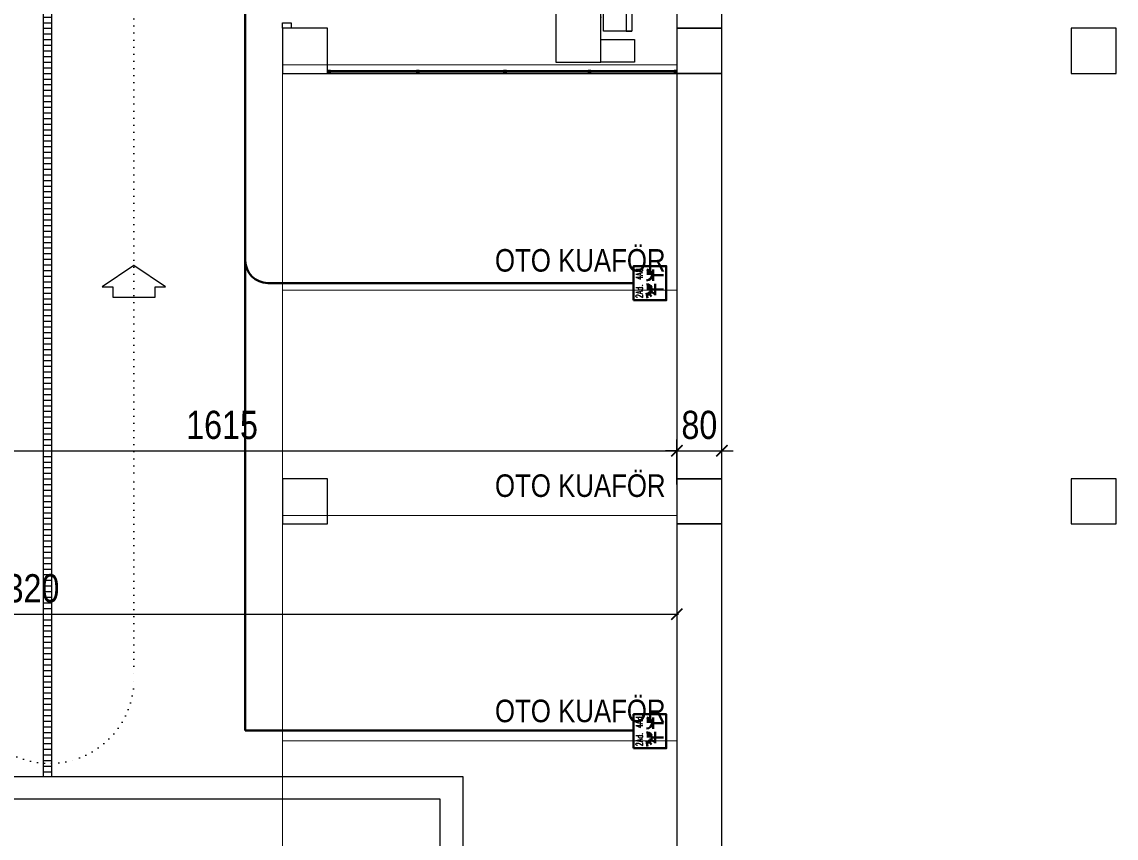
# Model space of a CAD drawing. Header units: metres. Extents: x -13194 to 152406, y -4219 to 19791.
# Drawn here: x 7977 to 9920, y 242 to 1691 of the extents above; entities that cross this region are included whole.
import ezdxf
from ezdxf.enums import TextEntityAlignment as Align

# ---------------------------------------------------------------- set-up
doc = ezdxf.new("R2010")
doc.units = ezdxf.units.M
doc.header["$LTSCALE"] = 100
doc.header["$MEASUREMENT"] = 0
for name, pattern in [('DOT2', [0.125, 0, -0.125]), ('DOT5', [0.75, 0, -0.75]), ('HIDDEN', [0.375, 0.25, -0.125])]:
    doc.linetypes.add(name, pattern=pattern)
doc.layers.get('0').update_dxf_attribs({"color": 9, "lineweight": 9})
for name, color, linetype, lineweight in [('00', 9, 'Continuous', 9), ('01', 9, 'Continuous', 9), ('05', 9, 'Continuous', 9), ('06D', 9, 'Continuous', 9), ('10', 9, 'Continuous', 9), ('15', 9, 'Continuous', 9), ('21', 9, 'Continuous', 9), ('25', 76, 'Continuous', 9), ('E-KOMBİNE ETANŞ PRİZ (2x1 FAZ+4x3 FAZ)', 7, 'Continuous', 30)]:
    doc.layers.add(name, color=color, linetype=linetype, lineweight=lineweight)
doc.styles.add('E-YAZI', font='txttw.shx')
doc.styles.add('MuuM_TEXT-STANDART', font='ARIALN.TTF')
doc.dimstyles.new('MuuM_DIM200', dxfattribs={"dimscale": 20, "dimtxt": 2, "dimasz": 1, "dimexe": 1, "dimexo": 1, "dimgap": 1, "dimtad": 1, "dimdec": 1, "dimrnd": 0.5, "dimdsep": 46, "dimtxsty": 'MuuM_TEXT-STANDART', "dimblk": 'ARCHTICK', "dimcen": 0, "dimdle": 0.15, "dimclrd": 256, "dimclre": 256, "dimclrt": 256, "dimadec": 0, "dimazin": 0, "dimtfac": 5, "dimtdec": 1, "dimtix": 1, "dimtmove": 2, "dimatfit": 3, "dimldrblk": 'DOT', "dimfxl": 3, "dimfxlon": 1, "dimtolj": 1, "dimlwd": -1, "dimlwe": -1, "dimarcsym": 0})

# ---------------------------------------------------------------- blocks, each defined once
blk = doc.blocks.new('E-KOMBİNE ETANŞ PRİZ (2x1 FAZ+4x3 FAZ)')
at = {"layer": 'E-KOMBİNE ETANŞ PRİZ (2x1 FAZ+4x3 FAZ)', "color": 3}
for p, q in [((-33.8, 69.6), (-53.6, 66.6)), ((-31.9, 63.7), (-47.2, 51.8)), ((-27.7, 60), (-36.5, 42.9))]:
    blk.add_line(p, q, dxfattribs=at)
at = {"layer": 'E-KOMBİNE ETANŞ PRİZ (2x1 FAZ+4x3 FAZ)', "color": 4}
for p, q in [((-42.2, 39.9), (-2.2, 39.9)), ((-22.8, 50.8), (-22.8, 10.2)), ((48.6, 46.1), (8.6, 46.1)), ((28.9, 50.3), (28.9, 10.2))]:
    blk.add_line(p, q, dxfattribs=at)
at = {"layer": 'E-KOMBİNE ETANŞ PRİZ (2x1 FAZ+4x3 FAZ)', "color": 3}
blk.add_lwpolyline([(-60.6, 116.2), (60.6, 116.2), (60.6, 0), (-60.6, 0)], close=True, dxfattribs=at)
at = {"layer": 'E-KOMBİNE ETANŞ PRİZ (2x1 FAZ+4x3 FAZ)', "color": 4, "const_width": 19.2}
for points in [[(-22.8, 60.4, 0.414214), (-13.1, 69.9)], [(28.9, 59.7, 0.414214), (38.7, 69.1)]]:
    blk.add_lwpolyline(points, format="xyb", dxfattribs=at)
at = {"layer": 'E-KOMBİNE ETANŞ PRİZ (2x1 FAZ+4x3 FAZ)', "color": 4}
for centre in [(-22.7, 70), (29.1, 69.5)]:
    blk.add_arc(centre, 19.2, 179.2449, 359.2449, dxfattribs=at)
at = {"layer": 'E-KOMBİNE ETANŞ PRİZ (2x1 FAZ+4x3 FAZ)', "color": 1, "style": 'E-YAZI', "width": 0.6}
for s, p in [('2Ad.', (-53.3, 83.6)), ('4Ad.', (11.6, 83.6))]:
    blk.add_text(s, height=24, dxfattribs=at).set_placement(p)
blk = doc.blocks.new('p-kolon_80x80')
blk.add_lwpolyline([(-40, -40), (40, -40), (40, 40), (-40, 40)], close=True)
blk = doc.blocks.new('2.bod.sitatik')
at = {"layer": '01'}
for p in [(8480, -6990), (9180, -6990), (9880, -6990), (8480, -7790), (9180, -7790), (9880, -7790)]:
    blk.add_blockref('p-kolon_80x80', p, dxfattribs=at)
blk = doc.blocks.new('p-sandalye-03')
for points in [[(-5, -25.1), (-5, 24.9), (-55, 24.9), (-55, -25.1), (-5, -25.1)], [(-55, 24.9), (-45, 24.9), (-45, -25.1), (-55, -25.1)]]:
    blk.add_lwpolyline(points)
blk.add_point((0, -0.1))
blk = doc.blocks.new('m-calisma unitesi 02')
at = {"ltscale": 0.5}
blk.add_lwpolyline([(-160, 140), (-160, 80), (-120, 80), (-120, 140)], close=True, dxfattribs=at)
blk.add_lwpolyline([(0, 80), (0, 0), (-160, 0), (-160, 80)], close=True)
at = {"linetype": 'DOT5'}
blk.add_lwpolyline([(-160, 80), (-160, 80)], dxfattribs=at)
at = {"rotation": 270}
blk.add_blockref('p-sandalye-03', (-80, 80), dxfattribs=at)
blk = doc.blocks.new('p-ızgara')
at = {"layer": '06D'}
h = blk.add_hatch(dxfattribs=at)
h.set_pattern_fill('_USER', color=252, scale=10, angle=180, style=0, pattern_type=0)
h.set_pattern_definition([(180, (20, -8630), (-1e-15, -10), [])])
h.paths.add_polyline_path([(8015, -4975), (8015, -8278.5), (8030, -8278.5), (8030, -4975)])
blk.add_lwpolyline([(8015, -4975), (8015, -8278.5), (8030, -8278.5), (8030, -4975)], close=True, dxfattribs=at)
blk = doc.blocks.new('prf-10x10')
blk.add_lwpolyline([(-5, -5), (5, -5), (5, 5), (-5, 5)], close=True)
at = {"color": 255}
blk.add_solid([(-5, -5), (5, -5), (-5, 5), (5, 5)], dxfattribs=at)
at = {"layer": '10'}
blk.add_point((0, 0), dxfattribs=at)
blk = doc.blocks.new('p-dog-ser-620')
at = {"layer": '06D'}
for points in [[(-620, 5), (-5, 5)], [(-620, 0), (-5, 0)]]:
    blk.add_lwpolyline(points, dxfattribs=at)
at = {"layer": '15'}
blk.add_lwpolyline([(-620, 2.5), (-5, 2.5)], dxfattribs=at)
at = {"layer": '10', "xscale": 0.5, "yscale": 0.5, "rotation": 90}
for p in [(-617.5, 2.5), (-460, 2.5), (-305, 2.5), (-155, 2.5), (-2.5, 2.5)]:
    blk.add_blockref('prf-10x10', p, dxfattribs=at)
blk = doc.blocks.new('_ArchTick')
at = {"color": 0, "linetype": 'ByBlock', "const_width": 0.15}
blk.add_lwpolyline([(-0.5, -0.5), (0.5, 0.5)], dxfattribs=at)
blk = doc.blocks.new('*D614')
at = {"layer": '25', "transparency": 16777216}
for p, q in [((7525, -32440.8), (7525, -32360.8)), ((9140, -32440.8), (9140, -32360.8)), ((7522, -32380.8), (9143, -32380.8))]:
    blk.add_line(p, q, dxfattribs=at)
at = {"layer": '25', "transparency": 16777216, "xscale": 20, "yscale": 20, "zscale": 20, "rotation": 180}
blk.add_blockref('_ArchTick', (7525, -32380.8), dxfattribs=at)
at = {"layer": '25', "transparency": 16777216, "xscale": 20, "yscale": 20, "zscale": 20}
blk.add_blockref('_ArchTick', (9140, -32380.8), dxfattribs=at)
at = {"layer": '25', "transparency": 16777216, "insert": (8332.5, -32335.2), "char_height": 50, "attachment_point": 5, "style": 'MuuM_TEXT-STANDART'}
blk.add_mtext('\\A1;1615', dxfattribs=at)
blk = doc.blocks.new('_Dot')
at = {"color": 0, "linetype": 'ByBlock', "lineweight": -2}
blk.add_line((-0.5, 0), (-1, 0), dxfattribs=at)
at = {"color": 0, "linetype": 'ByBlock', "const_width": 0.5}
blk.add_lwpolyline([(-0.25, 0, 1), (0.25, 0, 1)], format="xyb", close=True, dxfattribs=at)
blk = doc.blocks.new('*D615')
at = {"layer": '25', "transparency": 16777216}
for p, q in [((9140, -32440.8), (9140, -32360.8)), ((9220, -32410.8), (9220, -32360.8)), ((9140, -32380.8), (9120, -32380.8)), ((9140, -32380.8), (9220, -32380.8)), ((9220, -32380.8), (9240, -32380.8))]:
    blk.add_line(p, q, dxfattribs=at)
at = {"layer": '25', "transparency": 16777216, "xscale": 20, "yscale": 20, "zscale": 20}
blk.add_blockref('_ArchTick', (9140, -32380.8), dxfattribs=at)
at = {"layer": '25', "transparency": 16777216, "xscale": 20, "yscale": 20, "zscale": 20, "rotation": 180}
blk.add_blockref('_ArchTick', (9220, -32380.8), dxfattribs=at)
at = {"layer": '25', "transparency": 16777216, "insert": (9180, -32335.2), "char_height": 50, "attachment_point": 5, "style": 'MuuM_TEXT-STANDART'}
blk.add_mtext('\\A1;80', dxfattribs=at)
blk = doc.blocks.new('*D618')
at = {"layer": '25', "transparency": 16777216}
for p, q in [((9140, -32610.8), (9140, -32690.8)), ((6820, -32730.8), (6820, -32650.8)), ((6817, -32670.8), (9143, -32670.8))]:
    blk.add_line(p, q, dxfattribs=at)
at = {"layer": '25', "transparency": 16777216, "xscale": 20, "yscale": 20, "zscale": 20, "rotation": 180}
blk.add_blockref('_ArchTick', (6820, -32670.8), dxfattribs=at)
at = {"layer": '25', "transparency": 16777216, "xscale": 20, "yscale": 20, "zscale": 20}
blk.add_blockref('_ArchTick', (9140, -32670.8), dxfattribs=at)
at = {"layer": '25', "transparency": 16777216, "insert": (7980, -32625.3), "char_height": 50, "attachment_point": 5, "style": 'MuuM_TEXT-STANDART'}
blk.add_mtext('\\A1;2320', dxfattribs=at)
blk = doc.blocks.new('p-işyeri')
at = {"color": 0, "const_width": 2}
blk.add_lwpolyline([(200, 0), (200, 700), (-200, 700), (-200, 0)], close=True, dxfattribs=at)
blk = doc.blocks.new('0_arrow1')
at = {"linetype": 'ByBlock', "lineweight": -2}
blk.add_lwpolyline([(15, -22.5), (-15, -22.5), (-15, -15), (-22.5, -15), (0, 0), (22.5, -15), (15, -15)], close=True, dxfattribs=at)
blk.add_point((0, 0))
blk = doc.blocks.new('2.bod.Mimari')
at = {"layer": '00'}
for points in [[(9220, -6950), (9220, -6585), (9140, -6585), (9140, -6950)], [(8440, -6950), (8440, -6940), (8455, -6940), (8455, -6950)], [(9220, -7750), (9220, -7030), (9140, -7030), (9140, -7750)], [(9220, -8550), (9220, -7830), (9140, -7830), (9140, -8550)]]:
    blk.add_lwpolyline(points, close=True, dxfattribs=at)
at = {"layer": '06D', "linetype": 'DOT2'}
blk.add_lwpolyline([(8176.12, -4350), (8176.12, -7755), (8176.12, -8105)], dxfattribs=at)
blk.add_lwpolyline([(7876.12, -8105, 1), (8176.12, -8105, 1)], format="xyb", dxfattribs=at)
at = {"layer": '06D'}
blk.add_lwpolyline([(1942.5, -8278.51), (8760, -8278.51), (8760, -8733.51), (8720, -8733.51), (8720, -8318.51), (1942.5, -8318.51), (1942.5, -8278.51)], dxfattribs=at)
at = {"layer": '05', "xscale": -1, "rotation": 270}
blk.add_blockref('m-calisma unitesi 02', (8925, -6850), dxfattribs=at)
at = {"layer": '06D'}
blk.add_blockref('p-ızgara', (0, 0), dxfattribs=at)
at = {"layer": '06D', "color": 89, "linetype": 'HIDDEN', "true_color": 0x2e4d23, "rotation": 90}
for p in [(9140, -7215), (9140, -7615), (9140, -8015), (9140, -8415)]:
    blk.add_blockref('p-işyeri', p, dxfattribs=at)
at = {"layer": '06D', "xscale": -2.5, "yscale": 2.5, "zscale": 2.5}
blk.add_blockref('0_arrow1', (8176.12, -7371.25), dxfattribs=at)
at = {"layer": '10'}
blk.add_blockref('p-dog-ser-620', (9140, -7030), dxfattribs=at)
at = {"layer": '21', "style": 'MuuM_TEXT-STANDART'}
for p in [(8817.08, -7393.96), (8817.08, -7793.96), (8817.08, -8193.96)]:
    blk.add_text('OTO KUAFÖR', height=40, dxfattribs=at).set_placement(p, align=Align.BOTTOM_LEFT)
at = {"layer": '25'}
for base, p1, p2, picture, middle in [((9140, -7699.98), (7525, -7959.4), (9140, -7830), '*D614', (8332.5, -7654.45)), ((9220, -7699.98), (9140, -7830), (9220, -7750), '*D615', (9180, -7654.45)), ((9140, -7990), (6820, -8249.42), (9140, -7830), '*D618', (7980, -7944.47))]:
    dim = blk.add_linear_dim(base=base, p1=p1, p2=p2, dimstyle='MuuM_DIM200', override={"dimtxt": 2.5}, dxfattribs=at)
    dim.commit()
    dim.dimension.update_dxf_attribs({"geometry": picture, "text_midpoint": middle, "insert": (0, 24680.79)})

msp = doc.modelspace()

# ---------------------------------------------------------------- linework, layer by layer
at = {"layer": 'E-KOMBİNE ETANŞ PRİZ (2x1 FAZ+4x3 FAZ)', "color": 2}
for p, q in [((8373.7, 1935.7), (8373.7, 433.5)), ((9063.3, 1227.7), (8413.7, 1227.7)), ((9061.6, 433.5), (8373.7, 433.5))]:
    msp.add_line(p, q, dxfattribs=at)
msp.add_arc((8413.7, 1267.7), 40, 180, 270, dxfattribs=at)

# ---------------------------------------------------------------- block references
for name in ['2.bod.sitatik', '2.bod.Mimari']:
    msp.add_blockref(name, (0, 8630))
at = {"layer": 'E-KOMBİNE ETANŞ PRİZ (2x1 FAZ+4x3 FAZ)', "color": 3, "xscale": 0.5, "yscale": 0.5, "zscale": 0.5, "rotation": 90}
for p in [(9121.2, 1227.5), (9121.2, 432)]:
    msp.add_blockref('E-KOMBİNE ETANŞ PRİZ (2x1 FAZ+4x3 FAZ)', p, dxfattribs=at)

doc.saveas('drawing.dxf')
